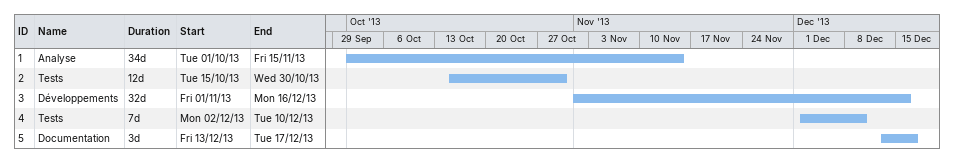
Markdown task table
| ID | Task | Duration | Start | Finish |
|---|---|---|---|---|
| 1 | Analyse | 34d | 2013-10-01 | 2013-11-15 |
| 2 | Tests | 12d | 2013-10-15 | 2013-10-30 |
| 3 | Développements | 32d | 2013-11-01 | 2013-12-16 |
| 4 | Tests | 7d | 2013-12-02 | 2013-12-10 |
| 5 | Documentation | 3d | 2013-12-13 | 2013-12-17 |
